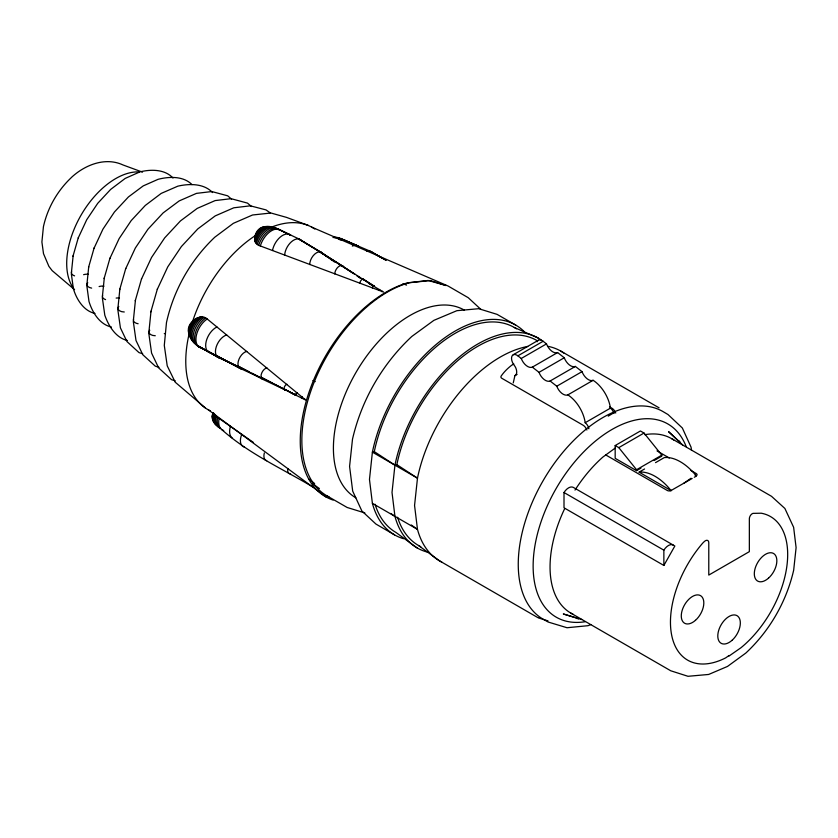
<?xml version="1.0" encoding="UTF-8"?>
<svg xmlns="http://www.w3.org/2000/svg" width="838" height="838" viewBox="0 0 838 838"><rect width="100%" height="100%" fill="white"/><g stroke="black" fill="none" stroke-linecap="round" stroke-linejoin="round"><path stroke-width="1.26" d="M374.314 286.083L363.242 279.19L373.601 286.114A1.592 0.922 -60 0 1 374.638 286.806L383.636 292.074L260.335 245.963C249.535 243.523 256.03 225.516 265.122 227.203M71.408 272.685L73.157 255.674M86.911 284.553L88.723 266.788M102.404 296.432L104.3 277.902M117.907 308.311L119.865 289.026M133.399 320.179L135.442 300.14M148.902 332.058L151.008 311.254M378.65 290.472L379.216 289.498L379.782 289.822M381.782 291.645L382.348 291.32M513.254 382.903L514.92 375.644A7.731 4.462 60 0 0 516.281 369.286L515.915 368.228A7.647 4.42 60 0 0 514.134 365.169L513.17 363.744A7.647 4.42 60 0 1 512.123 355.825A7.647 4.42 60 0 1 517.884 355.836L543.129 341.265L546.502 343.894A10.203 5.887 60 0 0 557.595 352.557L564.257 357.763A10.203 5.887 60 0 0 575.35 366.426L582.022 371.632A10.203 5.887 60 0 0 593.115 380.295A26.366 15.22 60 0 1 609.928 405.32L610.441 408.137A6.379 3.677 60 0 1 613.982 413.522M78.238 237.961L86.712 219.745L97.732 203.32L110.626 189.44L125.229 178.4L139.422 172.104M94.045 248.226L102.927 229.172L114.46 211.962L128.424 196.951L143.225 185.9L158.078 179.322C169.014 176.483 183.407 175.875 191.996 184.611M109.862 258.492L119.143 238.589L131.189 220.614L145.309 205.425L161.221 193.4L177.845 186.162C189.241 183.532 203.938 183.302 212.548 192.562M125.679 268.757L135.347 248.017L147.928 229.256L163.106 212.936L179.217 200.9L196.49 193.369L211.805 191.546L227.695 195.82L231.56 199.161M141.496 279.023L151.563 257.434L164.657 237.908L180.442 220.928L197.213 208.4L215.146 200.586L231.068 198.679L247.493 203.11L251.473 206.546M157.314 289.288L167.768 266.851L181.385 246.55L197.789 228.921L215.198 215.911L233.802 207.793L250.342 205.823L266.023 209.909L270.213 212.883M72.958 256.344L78.332 237.604M88.535 267.458L94.149 247.87M104.101 278.583L109.967 258.135M119.677 289.697L125.784 268.401M135.243 300.811L141.591 278.656M150.819 311.935L157.408 288.921M212.915 413.207L212.182 416.161L213.072 419.932M663.864 565.451L674.852 546.009L573.339 487.402A9.564 5.52 -60 0 0 564.005 492.524L564.005 507.807L663.864 565.451L663.864 550.168L564.005 492.524M291.006 392.75L305.786 400.103L207.206 318.985C199.015 312.281 184.653 324.547 189.179 333.639M692.167 478.477L670.777 490.67A3.184 2.064 -7 0 1 667.299 490.481L605.769 454.961M615.082 448.173L602.847 457.087A100.738 58.157 -60 0 0 575.004 490.083M683.756 483.337L691.015 478.226M729.06 655.505L725.698 657.861A82.889 47.85 -60 0 1 671.678 635.214A82.889 47.85 -60 0 1 702.726 543.097L704.528 541.338A4.829 2.786 -60 0 1 708.78 542.699L708.78 575.078L749.35 551.645L749.35 518.68A4.127 2.378 -60 0 1 752.974 513.369L761.239 513.212A82.889 47.85 -60 0 1 786.641 567.787A82.889 47.85 -60 0 1 740.949 647.753L729.06 656.028M304.613 398.72L304.435 399.433M608.22 416.151L613.772 412.841M513.254 354.746L538.499 340.176M517.884 355.836L521.257 358.475L546.502 343.894M514.92 375.644L517.109 374.377M521.257 358.475A10.203 5.887 60 0 0 532.34 367.138L557.595 352.557M532.34 367.138L539.012 372.344L564.257 357.763M539.012 372.344A10.203 5.887 60 0 0 550.105 381.007L575.35 366.426M550.105 381.007L556.778 386.213L582.022 371.632M556.778 386.213A10.203 5.887 60 0 0 567.86 394.876L593.115 380.295M588.894 428.784A6.379 3.677 60 0 0 585.186 422.719L610.441 408.137M640.944 468.138L636.555 470.673L615.176 458.334L615.176 445.544L640.431 430.973L644.034 433.047L661.8 455.16L661.8 456.102L654.122 460.533M615.176 445.544L618.79 447.628L644.034 433.047M636.555 470.673L636.555 469.73L661.8 455.16M639.09 472.14L641.562 472.045A44.634 25.769 60 0 1 668.651 487.685L671.123 490.628L639.09 472.14L644.579 468.966M655.557 462.628L664.335 457.558L666.807 457.475A44.634 25.769 60 0 1 693.906 473.103L696.378 476.047L694.273 477.262M670.777 490.67L671.489 490.345M513.809 363.964L511.641 365.263A61.122 39.596 -7 0 0 501.229 375.969A3.195 2.064 -7 0 0 501.847 378.305L582.997 425.149A6.379 3.677 60 0 1 586.893 430.009M590.853 624.593L587.993 625.693L567.043 627.735L548.209 622.047L543.076 619.156A119.865 69.208 -60 0 1 543.076 480.75A119.865 69.208 -60 0 1 662.942 411.542L668.012 414.538L682.352 428.009L691.057 447.178L691.539 450.205M302.099 396.657L301.753 398.102M516.47 328.821A118.347 68.328 -60 0 0 434.985 347.822A118.347 68.328 -60 0 0 374.303 451.63L372.397 452.143L369.474 479.43L372.397 503.345A121.143 69.942 -60 0 0 403.591 538.729M536.854 340.49A118.347 68.328 -60 0 0 396.845 464.65L394.939 465.163L374.303 451.63M140.533 171.738C151.259 169.224 164.981 169.245 172.974 178.023M576.785 618.496L578.733 618.727L563.325 613.971L581.897 619.544M94.987 313.454C83.601 310.95 76.499 299.208 73.388 288.817L71.314 273.691M111.412 327.04C99.575 324.442 92.232 312.218 88.985 301.439L86.806 285.611M127.481 340.521C115.749 337.85 108.521 325.814 104.813 315.235L102.299 297.532M142.69 353.762L138.993 352.599L126.936 341.537L120.41 327.857L117.791 309.452M159.042 367.327L155.26 366.133L142.795 354.715L135.997 340.479L133.284 321.373M175.194 380.829L171.518 379.666L158.644 367.892L151.584 353.102L148.787 333.304M364.886 512.95L347.152 507.472L326.946 495.845M538.551 617.952L548.01 620.874M308.499 225.485L286.439 217.367L270.936 213.009L252.573 214.989L233.362 223.327L214.758 237.227C190.655 260.136 173.613 290.053 166.479 322.546L164.29 345.403L167.223 365.829L175.205 382.191L205.31 407.865M142.533 172.146L123.029 164.971C105.431 156.769 85.162 164.824 71.754 177.143L71.115 177.792C57.288 190.938 47.515 208.096 43.419 226.742L41.9 242.004L43.503 253.673L48.897 266.369L52.176 270.653L74.572 289.655M402.952 283.726L406.577 285.098M339.998 239.961A17.085 9.867 -60 0 1 345.989 240.862L370.825 251.463L386.15 260.346M345.989 240.862L357.543 245.806L344.261 239.961M311.663 227.108L448.079 286.02L468.253 297.71L480.96 309.484M514.312 327.48L538.247 338.081M312.92 380.588L315.203 381.636M259.476 377.247L239.689 368.186L216.298 355.522L241.04 368.73L216.906 356.276L237.95 366.436L219.158 357.878L197.946 345.832L217.786 356.433M297.071 392.54A1.592 0.922 -60 0 0 295.657 394.206A1.592 0.922 -60 0 0 296.38 395.421L261.11 377.257L272.256 383.081M208.117 351.635L217.88 356.412M272.497 250.541A14.696 8.485 -60 0 1 280.311 237.039A14.696 8.485 -60 0 1 290.723 235.227L278.321 229.214L299.868 239.406L322.358 253.338A9.574 5.531 -60 0 0 314.742 254.092A9.574 5.531 -60 0 0 309.725 264.546M290.723 235.227L280.154 229.916A17.085 9.867 -60 0 0 260.335 245.963M249.588 371.988L238.401 366.29L262.168 379.048L285.632 390.079L274.487 384.254M251.819 373.12L259.654 377.11M207.405 351.122L198.596 346.618L209.783 352.526M296.38 395.421L284.113 389.01L295.887 395.337M385.773 260.031L371.538 252.06L382.673 258.418M312.029 486.469C281.516 468.379 248.624 453.484 221.902 429.716M515.705 325.06L497.06 314.355L478.687 308.698L456.867 310.689L433.916 320.336L411.814 336.457C382.358 363.891 361.524 399.988 352.494 439.206L349.582 466.42L352.693 491.11L361.89 511.012L375.969 524.085L394.572 534.885M560.79 351.091L659.077 407.834M671.647 438.651L771.505 496.306L784.892 508.477L793.628 527.301L796.1 547.623L793.68 570.154C786.4 601.81 769.577 630.941 745.81 653.074L727.51 666.43L708.665 674.454L688.008 676.297L670.767 670.788L570.908 613.144M609.593 406.859L611.845 408.158A6.379 3.677 60 0 1 615.752 413.019M657.002 450.886L669.3 457.988M690.564 470.265L696.158 473.491A3.205 1.592 6.1 0 1 696.148 475.754L695.163 475.303M372.397 503.345L417.481 529.375A121.143 69.942 -60 0 0 441.783 562.068M537.933 617.658L439.646 560.915L418.508 545.486M368.479 283.202L373.612 286.208M217.513 357.03L207.374 351.038L219.158 357.878A12.79 7.385 -60 0 1 216.309 346.639A12.79 7.385 -60 0 1 226.71 334.949M322.358 253.338L298.946 239.165L321.279 252.343L329.47 258.314M334.791 273.974A6.379 3.687 -60 0 1 338.133 267.008A6.379 3.687 -60 0 1 343.213 266.505L319.875 251.913L354.987 274.382M343.213 266.505L320.577 252.133L327.972 257.423M396.845 464.65L417.481 478.173L414.559 505.461L417.481 529.375L411.29 524.965M353.5 273.534L341.558 265.552L373.643 286.135M356.758 275.712L360.026 277.891M358.119 276.519L360.204 277.944M213.952 421.556A10.297 5.95 -60 0 1 213.124 412.568L217.566 417.387L253.474 442.506M311.956 483.337L319.404 488.533M390.812 513.422L394.939 516.355A121.143 69.942 -60 0 0 427.338 552.085M330.088 258.932L332.194 260.44M331.523 259.811L334.592 262.043M417.104 547.905L395.965 532.465A118.347 68.328 -60 0 1 375.047 504.246M208.295 409.803L326.349 497.144M308.698 478.907L314.627 483.526M679.492 441.794L668.577 431.664L682.687 444.968M680.404 442.632L679.23 441.06M618.79 447.628L636.555 469.73M585.186 422.719L584.683 419.901A26.366 15.22 60 0 0 567.86 394.876M394.939 516.355L392.016 492.44L394.939 465.163A121.143 69.942 -60 0 1 457.674 358.371A121.143 69.942 -60 0 1 541.317 340.039M83.611 274.696A6.379 3.677 0 0 1 88.315 274.309M74.592 275.87A6.379 3.677 0 0 1 71.628 271.732M99.114 286.575A6.379 3.677 0 0 1 103.954 286.208M91.635 288.115A6.379 3.677 0 0 1 87.76 282.72M73.639 288.492A69.324 40.025 -60 0 1 80.542 216.057A69.324 40.025 -60 0 1 139.579 171.947M105.598 299.616A6.379 3.677 0 0 1 102.624 295.479M138.123 323.74A6.379 3.677 0 0 1 133.556 319.383M116.147 298.087A6.379 3.677 0 0 1 119.446 298.087M329.072 496.986A121.143 69.942 -60 0 1 312.595 386.213A121.143 69.942 -60 0 1 409.677 282.595L428.071 280.458L446.078 285.528L430.344 280.541L407.205 282.951A121.573 70.193 -60 0 0 309.044 392.163A121.573 70.193 -60 0 0 333.115 500.066M124.275 311.987A6.379 3.677 0 0 1 118.755 306.467M155.281 335.734A6.379 3.677 0 0 1 149.751 330.214M164.29 333.576A6.379 3.677 0 0 1 165.128 333.608M210.474 410.882A104.96 60.598 -60 0 1 189.053 334.184M192.531 321.656A104.96 60.598 -60 0 1 255.82 235.289M272.539 226.742A104.96 60.598 -60 0 1 314.774 229.015M355.857 497.814A108.385 62.578 -60 0 1 355.857 372.659A108.385 62.578 -60 0 1 464.252 310.081M524.441 331.838A121.143 69.942 -60 0 0 439.531 341.726A121.143 69.942 -60 0 0 372.397 452.143L417.481 478.173A121.143 69.942 -60 0 1 527.731 346.45M420.739 546.68A118.347 68.328 -60 0 1 397.589 517.256M548.104 346.345A121.143 69.942 -60 0 1 563.859 353.06M585.06 621.744A111.58 64.421 -60 0 1 556.243 488.345A111.58 64.421 -60 0 1 686.175 446.612M663.864 550.168A9.564 5.52 -60 0 1 673.186 545.046M644.789 434.681A100.738 58.157 -60 0 1 673.783 440.002M573.14 614.317A100.738 58.157 -60 0 1 564.77 508.457M537.116 341.757A7.647 4.42 60 0 1 543.129 341.265M366.887 251.232A12.79 7.385 -60 0 1 372.261 252.647M335.745 237.395A14.979 8.642 -60 0 1 339.348 238.306M334.362 237.343A13.607 7.919 -59.1 0 1 336.248 237.416M332.948 237.552A12.057 6.966 -60 0 1 334.687 237.542M352.337 246.068A14.696 8.485 -60 0 1 358.434 246.152M335.074 238.065A16.048 9.26 -60 0 1 339.275 237.898M338.877 238.181A16.812 9.7 -60 0 1 342.627 239.343M338.28 239.186A17.242 9.951 -60 0 1 344.24 240.15M244.12 447A12.79 7.385 -60 0 1 241.784 434.335M215.418 424.238A13.607 7.877 -61 0 1 213.606 413.731M290.597 473.763A6.379 3.687 -60 0 1 288.01 468.526M232.178 437.97A14.696 8.485 -60 0 1 230.429 426.406M213.46 421.608A12.057 6.966 -60 0 1 213.229 413.082M216.393 425.337A14.979 8.642 -60 0 1 214.245 414.496M220.74 428.375A16.812 9.7 -60 0 1 216.246 416.35M219.326 427.296A16.048 9.26 -60 0 1 215.125 415.376M223.694 430.523A17.085 9.867 -60 0 1 219.074 418.476M220.467 428.543A17.242 9.951 -60 0 1 217.566 417.387M313.548 486.543A3.195 1.844 -60 0 1 311.558 485.516M266.673 460.722A9.574 5.531 -60 0 1 264.337 452.949M193.41 341.862A14.979 8.642 -60 0 1 191.535 329.68A14.979 8.642 -60 0 1 201.329 316.785M192.478 340.228A13.607 7.72 -60.4 0 1 190.572 328.978A13.607 7.72 -60.4 0 1 199.863 316.994M264.127 379.384A6.379 3.687 -60 0 1 261.236 374.492A6.379 3.687 -60 0 1 266.924 367.861M210.705 352.808A14.696 8.485 -60 0 1 206.179 341.433A14.696 8.485 -60 0 1 216.958 326.967M190.446 337.431A12.057 6.966 -60 0 1 190.195 326.967A12.057 6.966 -60 0 1 198.438 317.497M194.521 343.35A16.048 9.26 -60 0 1 192.73 330.507A16.048 9.26 -60 0 1 202.827 316.89M195.788 344.638A16.812 9.71 -60 0 1 194.081 331.377A16.812 9.71 -60 0 1 204.325 317.298M242.632 368.689A9.574 5.531 -60 0 1 238.285 361.356A9.574 5.531 -60 0 1 246.812 351.405M207.206 318.985A17.085 9.867 -60 0 0 196.521 334.76A17.085 9.867 -60 0 0 200.272 347.623L198.836 346.754A17.242 9.951 -60 0 1 195.16 333.817A17.242 9.951 -60 0 1 205.792 318M189.954 335.766A10.297 5.95 -60 0 1 189.566 326.485A10.297 5.95 -60 0 1 197.108 318.304M285.098 390.089A3.195 1.844 -60 0 1 284.291 387.25A3.195 1.844 -60 0 1 287.025 384.317M284.658 255.119A12.79 7.385 -60 0 1 291.435 241.773A12.79 7.385 -60 0 1 301.313 240.579M255.37 242.475A14.979 8.642 -60 0 1 263.258 229.612A14.979 8.642 -60 0 1 273.408 227.59M254.815 241.386A13.607 7.741 -59.3 0 1 262.126 229.183A13.607 7.741 -59.3 0 1 271.606 227.433M254.563 240.255A12.057 6.966 -60 0 1 268.296 226.679M256.229 243.502A16.048 9.26 -60 0 1 265.761 229.308A16.048 9.26 -60 0 1 276.634 229.287M257.35 244.434A16.812 9.71 -60 0 1 267.238 230A16.812 9.71 -60 0 1 278.446 229.801M255.621 236.787A6.62 3.823 -60 0 1 255.957 235.436M254.605 239.092A10.297 5.95 -60 0 1 265.196 226.595M258.722 245.262A17.242 9.951 -60 0 1 278.604 229.214M359.848 283.401A3.195 1.844 -60 0 1 361.817 279.683A3.195 1.844 -60 0 1 364.289 280.164M372.386 288.115A1.592 0.922 -60 0 1 373.518 286.156M768.498 578.157A15.943 9.208 -60 0 0 773.547 553.468A15.943 9.208 -60 0 0 754.692 570.186A15.943 9.208 -60 0 0 768.498 578.157M695.467 620.319A15.943 9.208 -60 0 0 700.516 595.629A15.943 9.208 -60 0 0 681.661 612.348A15.943 9.208 -60 0 0 695.467 620.319M731.983 640.368A15.943 9.208 -60 0 0 737.031 615.668A15.943 9.208 -60 0 0 718.176 632.397A15.943 9.208 -60 0 0 731.983 640.368"/></g></svg>
